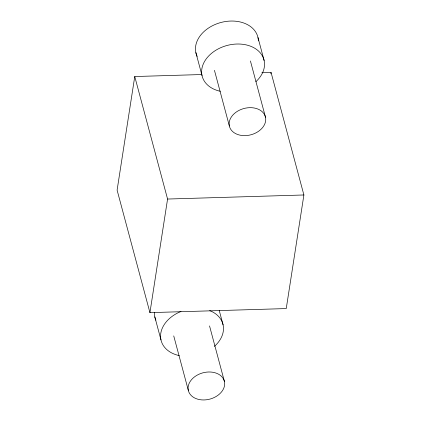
<?xml version="1.0" encoding="UTF-8"?>
<svg xmlns="http://www.w3.org/2000/svg" width="421" height="421" viewBox="0 0 421 421"><rect width="100%" height="100%" fill="white"/><g stroke="black" fill="none" stroke-linecap="round" stroke-linejoin="round"><path stroke-width="0.63" d="M201.596 74.543L134.752 76.538L117.106 190.129L149.934 312.64L286.248 308.572L303.894 194.976L271.066 72.47L261.888 72.744M149.934 312.64L167.574 199.044L134.752 76.538M270.866 73.77L271.066 72.47M167.574 199.044L303.894 194.976M257.984 37.569L264.135 60.54M250.421 60.961L265.509 117.28A18.598 13.598 -15 0 1 240.928 135.341A18.598 13.598 -15 0 1 235.881 112.318A18.598 13.598 -15 0 1 265.509 117.28M214.447 70.328L229.366 126.016M195.865 52.588L202.017 75.559M219.262 310.587L223.088 324.865M209.537 325.917L224.456 381.6A18.598 13.598 -15 0 1 199.875 399.666A18.598 13.598 -15 0 1 194.828 376.642A18.598 13.598 -15 0 1 224.456 381.6M173.736 335.916L188.319 390.335M154.812 316.908L160.964 339.879M197.191 56.414A31.964 23.376 -15 0 1 221.43 22.355A31.964 23.376 -15 0 1 258.378 40.884M220.325 91.289A31.964 23.376 -15 0 1 205.953 59.272A31.964 23.376 -15 0 1 252.005 46.81A31.964 23.376 -15 0 1 255.889 81.669M155.891 320.202A31.964 23.376 -15 0 1 154.423 312.487M209.69 310.598A31.964 23.376 -15 0 1 214.384 346.394M179.278 355.613A31.964 23.376 -15 0 1 160.58 335.448A31.964 23.376 -15 0 1 180.993 311.456"/></g></svg>
